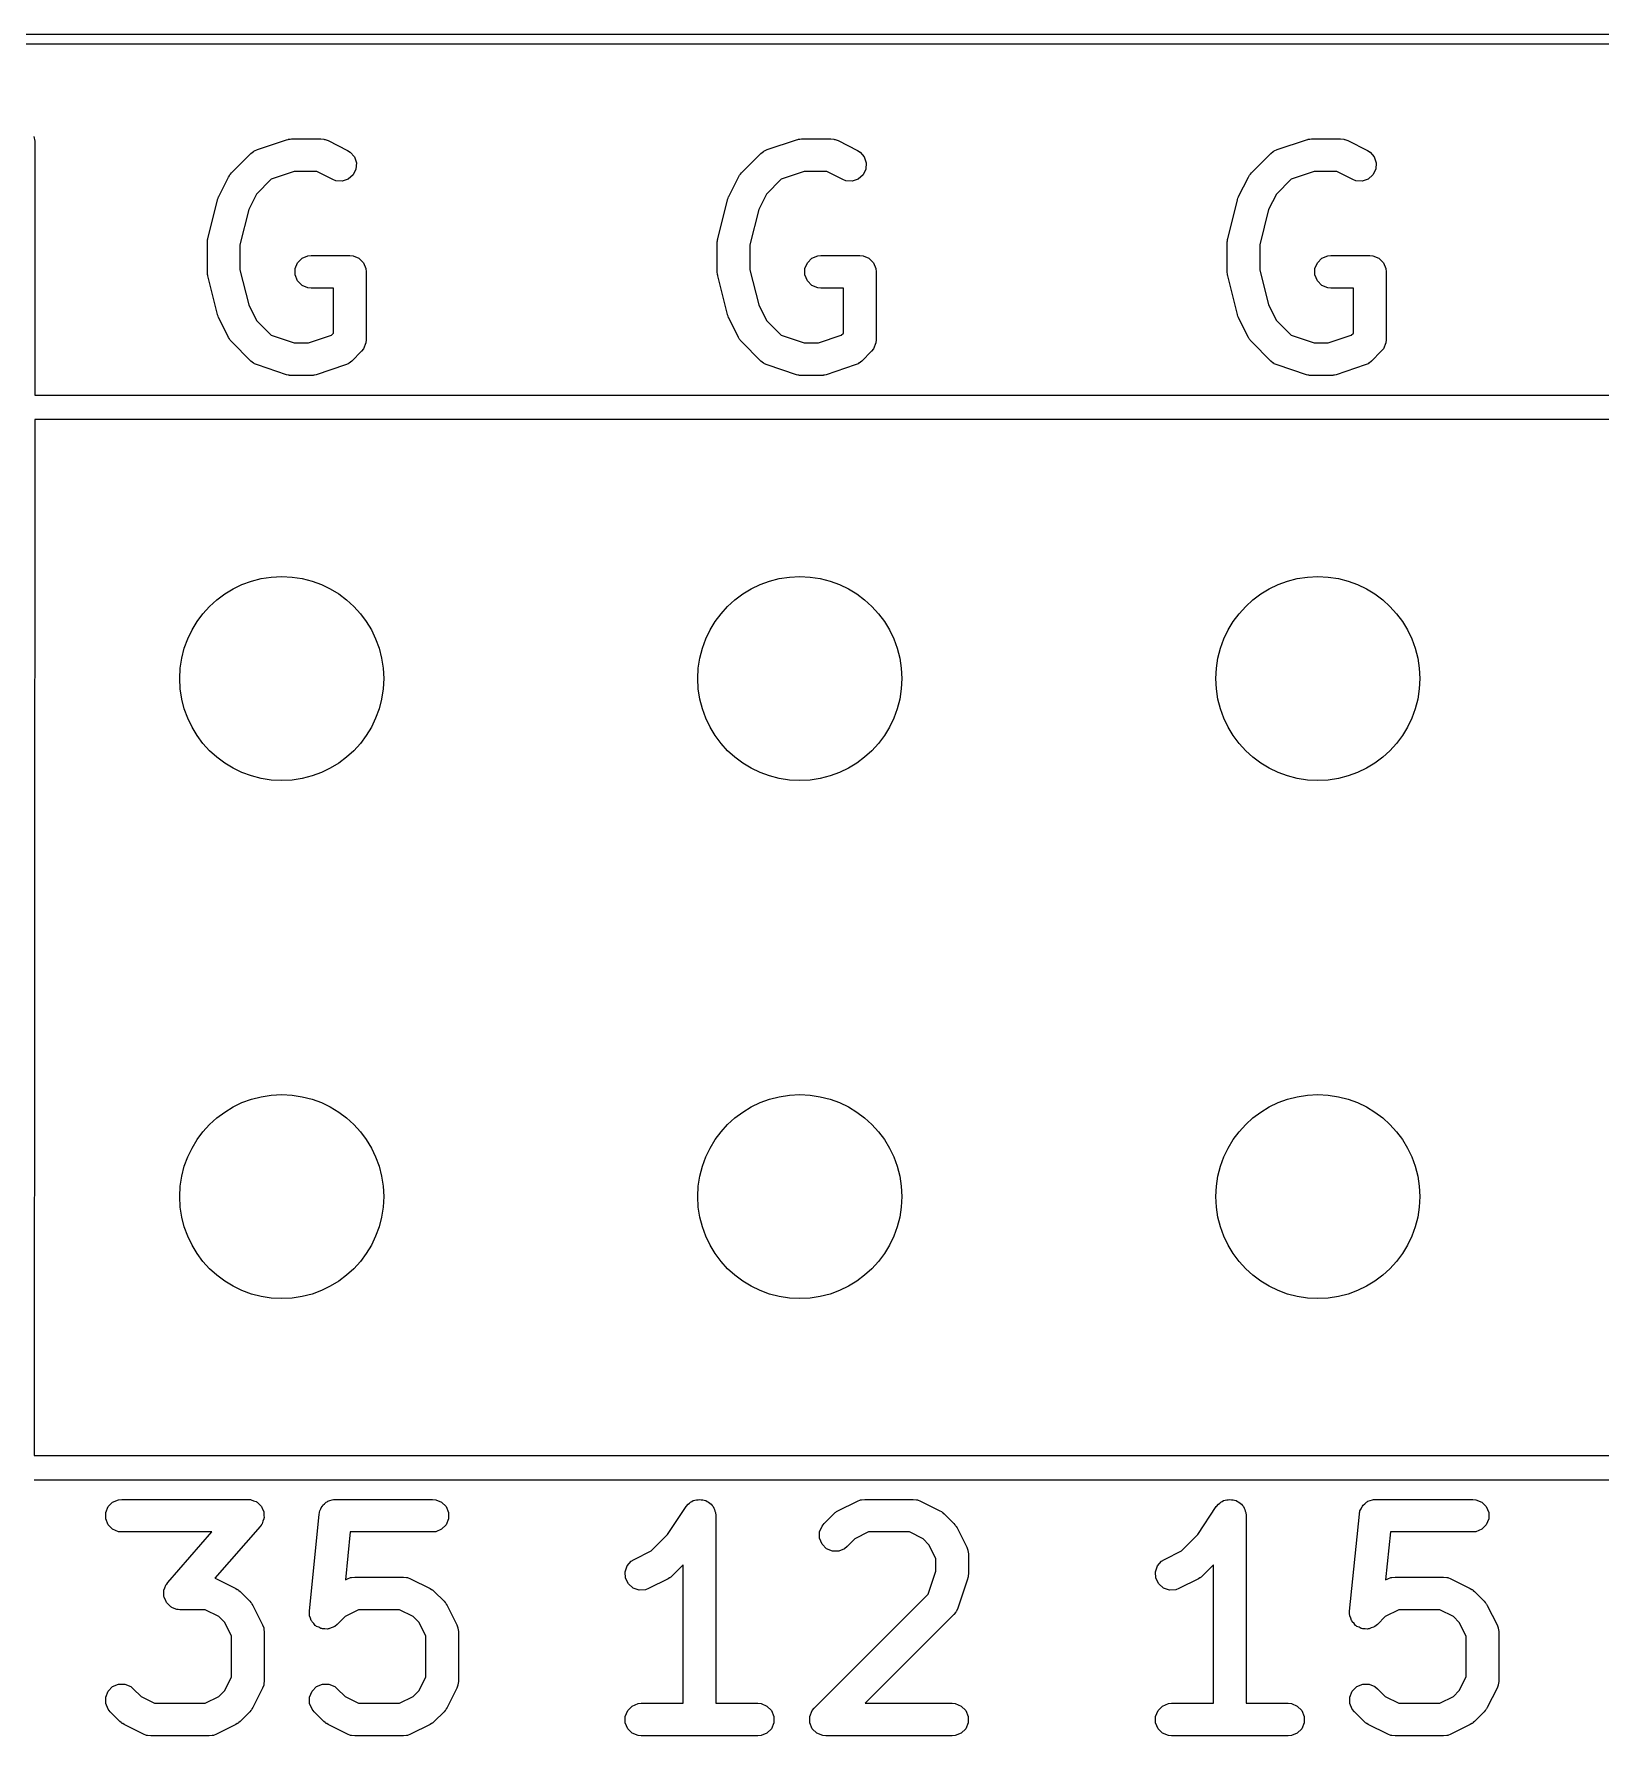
# Model space of a CAD drawing. Extents: x 89 to 178, y -115 to -57.
# Drawn here: x 156.66 to 164.34, y -65.32 to -56.97 of the extents above; entities that cross this region are included whole.
import ezdxf

# ---------------------------------------------------------------- set-up
doc = ezdxf.new("R2010")
doc.units = 0
doc.layers.add('BLACK', color=7, linetype='CONTINUOUS')

msp = doc.modelspace()

# ---------------------------------------------------------------- linework, layer by layer
at = {"layer": 'BLACK', "linetype": 'CONTINUOUS'}
for p, q in [((97.5, -56.975), (169.5, -56.975)), ((169.47582, -57.025), (97.524182, -57.025)), ((156.660448, -57.477074), (156.665, -57.500038)), ((157.89851, -57.493404), (157.906252, -57.491643)), ((157.906252, -57.491643), (157.908202, -57.490836)), ((157.908202, -57.490836), (157.911028, -57.490557)), ((157.911028, -57.490557), (157.913802, -57.489927)), ((157.913802, -57.489927), (157.91591, -57.490076)), ((157.91591, -57.490076), (157.923809, -57.489299)), ((157.923809, -57.489299), (158.066666, -57.489299)), ((158.066666, -57.489299), (158.082273, -57.490836)), ((158.082273, -57.490836), (158.084929, -57.491936)), ((158.084929, -57.491936), (158.087796, -57.49214)), ((158.087796, -57.49214), (158.102443, -57.497745)), ((160.39851, -57.493404), (160.406252, -57.491643)), ((160.406252, -57.491643), (160.408202, -57.490836)), ((160.408202, -57.490836), (160.411028, -57.490557)), ((160.411028, -57.490557), (160.413802, -57.489927)), ((160.413802, -57.489927), (160.41591, -57.490076)), ((160.41591, -57.490076), (160.423809, -57.489299)), ((160.423809, -57.489299), (160.566666, -57.489299)), ((160.566666, -57.489299), (160.582273, -57.490836)), ((160.582273, -57.490836), (160.584929, -57.491936)), ((160.584929, -57.491936), (160.587796, -57.49214)), ((160.587796, -57.49214), (160.602443, -57.497745)), ((162.89851, -57.493404), (162.906252, -57.491643)), ((162.906252, -57.491643), (162.908202, -57.490836)), ((162.908202, -57.490836), (162.911028, -57.490557)), ((162.911028, -57.490557), (162.913802, -57.489927)), ((162.913802, -57.489927), (162.91591, -57.490076)), ((162.91591, -57.490076), (162.923809, -57.489299)), ((162.923809, -57.489299), (163.066666, -57.489299)), ((163.066666, -57.489299), (163.082273, -57.490836)), ((163.082273, -57.490836), (163.084929, -57.491936)), ((163.084929, -57.491936), (163.087796, -57.49214)), ((163.087796, -57.49214), (163.102443, -57.497745)), ((156.665, -57.500038), (156.664202, -58.745)), ((157.629145, -57.655587), (157.724384, -57.560349)), ((157.724384, -57.560349), (157.736506, -57.5504)), ((157.736506, -57.5504), (157.739163, -57.549299)), ((157.739163, -57.549299), (157.741334, -57.547417)), ((157.741334, -57.547417), (157.755654, -57.541023)), ((157.755654, -57.541023), (157.89851, -57.493404)), ((158.102443, -57.497745), (158.197681, -57.545364)), ((158.197681, -57.545364), (158.210953, -57.553718)), ((158.210953, -57.553718), (158.231405, -57.577299)), ((160.129145, -57.655587), (160.224384, -57.560349)), ((160.224384, -57.560349), (160.236506, -57.5504)), ((160.236506, -57.5504), (160.239163, -57.549299)), ((160.239163, -57.549299), (160.241334, -57.547417)), ((160.241334, -57.547417), (160.255654, -57.541023)), ((160.255654, -57.541023), (160.39851, -57.493404)), ((160.602443, -57.497745), (160.697681, -57.545364)), ((160.697681, -57.545364), (160.710953, -57.553718)), ((160.710953, -57.553718), (160.731405, -57.577299)), ((162.629145, -57.655587), (162.724384, -57.560349)), ((162.724384, -57.560349), (162.736506, -57.5504)), ((162.736506, -57.5504), (162.739163, -57.549299)), ((162.739163, -57.549299), (162.741334, -57.547417)), ((162.741334, -57.547417), (162.755654, -57.541023)), ((162.755654, -57.541023), (162.89851, -57.493404)), ((163.102443, -57.497745), (163.197681, -57.545364)), ((163.197681, -57.545364), (163.210953, -57.553718)), ((163.210953, -57.553718), (163.231405, -57.577299)), ((157.624108, -57.661724), (157.629145, -57.655587)), ((157.936792, -57.649299), (157.824166, -57.68684)), ((158.047781, -57.649299), (157.936792, -57.649299)), ((158.126127, -57.688472), (158.047781, -57.649299)), ((158.239063, -57.638048), (158.225103, -57.665967)), ((158.231405, -57.577299), (158.241276, -57.606912)), ((158.241276, -57.606912), (158.239063, -57.638048)), ((160.124108, -57.661724), (160.129145, -57.655587)), ((160.436792, -57.649299), (160.324166, -57.68684)), ((160.547781, -57.649299), (160.436792, -57.649299)), ((160.626127, -57.688472), (160.547781, -57.649299)), ((160.739063, -57.638048), (160.725103, -57.665967)), ((160.731405, -57.577299), (160.741276, -57.606912)), ((160.741276, -57.606912), (160.739063, -57.638048)), ((162.624108, -57.661724), (162.629145, -57.655587)), ((162.936792, -57.649299), (162.824166, -57.68684)), ((163.047781, -57.649299), (162.936792, -57.649299)), ((163.126127, -57.688472), (163.047781, -57.649299)), ((163.239063, -57.638048), (163.225103, -57.665967)), ((163.231405, -57.577299), (163.241276, -57.606912)), ((163.241276, -57.606912), (163.239063, -57.638048)), ((157.566541, -57.771617), (157.61416, -57.676379)), ((157.61416, -57.676379), (157.618386, -57.669664)), ((157.618386, -57.669664), (157.619196, -57.66771)), ((157.619196, -57.66771), (157.621001, -57.66551)), ((157.621001, -57.66551), (157.622514, -57.663107)), ((157.622514, -57.663107), (157.624108, -57.661724)), ((157.824166, -57.68684), (157.751461, -57.759546)), ((158.140773, -57.694077), (158.126127, -57.688472)), ((158.17191, -57.69629), (158.140773, -57.694077)), ((158.201522, -57.686419), (158.17191, -57.69629)), ((158.225103, -57.665967), (158.201522, -57.686419)), ((160.066541, -57.771617), (160.11416, -57.676379)), ((160.11416, -57.676379), (160.118386, -57.669664)), ((160.118386, -57.669664), (160.119196, -57.66771)), ((160.119196, -57.66771), (160.121001, -57.66551)), ((160.121001, -57.66551), (160.122514, -57.663107)), ((160.122514, -57.663107), (160.124108, -57.661724)), ((160.324166, -57.68684), (160.251461, -57.759546)), ((160.640773, -57.694077), (160.626127, -57.688472)), ((160.67191, -57.69629), (160.640773, -57.694077)), ((160.701522, -57.686419), (160.67191, -57.69629)), ((160.725103, -57.665967), (160.701522, -57.686419)), ((162.566541, -57.771617), (162.61416, -57.676379)), ((162.61416, -57.676379), (162.618386, -57.669664)), ((162.618386, -57.669664), (162.619196, -57.66771)), ((162.619196, -57.66771), (162.621001, -57.66551)), ((162.621001, -57.66551), (162.622514, -57.663107)), ((162.622514, -57.663107), (162.624108, -57.661724)), ((162.824166, -57.68684), (162.751461, -57.759546)), ((163.140773, -57.694077), (163.126127, -57.688472)), ((163.17191, -57.69629), (163.140773, -57.694077)), ((163.201522, -57.686419), (163.17191, -57.69629)), ((163.225103, -57.665967), (163.201522, -57.686419)), ((157.512865, -57.978467), (157.560484, -57.787991)), ((157.560484, -57.787991), (157.560895, -57.78684)), ((157.560895, -57.78684), (157.560936, -57.786264)), ((157.560936, -57.786264), (157.56342, -57.779771)), ((157.56342, -57.779771), (157.56576, -57.773223)), ((157.56576, -57.773223), (157.566104, -57.772758)), ((157.566104, -57.772758), (157.566541, -57.771617)), ((157.751461, -57.759546), (157.713576, -57.835317)), ((160.012865, -57.978467), (160.060484, -57.787991)), ((160.060484, -57.787991), (160.060895, -57.78684)), ((160.060895, -57.78684), (160.060936, -57.786264)), ((160.060936, -57.786264), (160.06342, -57.779771)), ((160.06342, -57.779771), (160.06576, -57.773223)), ((160.06576, -57.773223), (160.066104, -57.772758)), ((160.066104, -57.772758), (160.066541, -57.771617)), ((160.251461, -57.759546), (160.213576, -57.835317)), ((162.512865, -57.978467), (162.560484, -57.787991)), ((162.560484, -57.787991), (162.560895, -57.78684)), ((162.560895, -57.78684), (162.560936, -57.786264)), ((162.560936, -57.786264), (162.56342, -57.779771)), ((162.56342, -57.779771), (162.56576, -57.773223)), ((162.56576, -57.773223), (162.566104, -57.772758)), ((162.566104, -57.772758), (162.566541, -57.771617)), ((162.751461, -57.759546), (162.713576, -57.835317)), ((157.713576, -57.835317), (157.670476, -58.007717)), ((160.213576, -57.835317), (160.170476, -58.007717)), ((162.713576, -57.835317), (162.670476, -58.007717)), ((157.51057, -57.993981), (157.511434, -57.988136)), ((157.511434, -57.988136), (157.512013, -57.982263)), ((157.512013, -57.982263), (157.512464, -57.981172)), ((157.512464, -57.981172), (157.512865, -57.978467)), ((160.01057, -57.993981), (160.011434, -57.988136)), ((160.011434, -57.988136), (160.012013, -57.982263)), ((160.012013, -57.982263), (160.012464, -57.981172)), ((160.012464, -57.981172), (160.012865, -57.978467)), ((162.51057, -57.993981), (162.511434, -57.988136)), ((162.511434, -57.988136), (162.512013, -57.982263)), ((162.512013, -57.982263), (162.512464, -57.981172)), ((162.512464, -57.981172), (162.512865, -57.978467)), ((157.510476, -57.99787), (157.510743, -57.995149)), ((157.510476, -58.140727), (157.510476, -57.99787)), ((157.510743, -57.995149), (157.51057, -57.993981)), ((157.670476, -58.007717), (157.670476, -58.13088)), ((157.952529, -58.096281), (157.974601, -58.074209)), ((157.974601, -58.074209), (158.00344, -58.062264)), ((158.00344, -58.062264), (158.019047, -58.060727)), ((158.019047, -58.060727), (158.209523, -58.060727)), ((158.209523, -58.060727), (158.22513, -58.062264)), ((158.22513, -58.062264), (158.253969, -58.074209)), ((158.253969, -58.074209), (158.276041, -58.096281)), ((160.010476, -57.99787), (160.010743, -57.995149)), ((160.010476, -58.140727), (160.010476, -57.99787)), ((160.010743, -57.995149), (160.01057, -57.993981)), ((160.170476, -58.007717), (160.170476, -58.13088)), ((160.452529, -58.096281), (160.474601, -58.074209)), ((160.474601, -58.074209), (160.50344, -58.062264)), ((160.50344, -58.062264), (160.519047, -58.060727)), ((160.519047, -58.060727), (160.709523, -58.060727)), ((160.709523, -58.060727), (160.72513, -58.062264)), ((160.72513, -58.062264), (160.753969, -58.074209)), ((160.753969, -58.074209), (160.776041, -58.096281)), ((162.510476, -57.99787), (162.510743, -57.995149)), ((162.510476, -58.140727), (162.510476, -57.99787)), ((162.510743, -57.995149), (162.51057, -57.993981)), ((162.670476, -58.007717), (162.670476, -58.13088)), ((162.952529, -58.096281), (162.974601, -58.074209)), ((162.974601, -58.074209), (163.00344, -58.062264)), ((163.00344, -58.062264), (163.019047, -58.060727)), ((163.019047, -58.060727), (163.209523, -58.060727)), ((163.209523, -58.060727), (163.22513, -58.062264)), ((163.22513, -58.062264), (163.253969, -58.074209)), ((163.253969, -58.074209), (163.276041, -58.096281)), ((157.510743, -58.143447), (157.510476, -58.140727)), ((157.51057, -58.144616), (157.510743, -58.143447)), ((157.511434, -58.15046), (157.51057, -58.144616)), ((157.512013, -58.156334), (157.511434, -58.15046)), ((157.512464, -58.157424), (157.512013, -58.156334)), ((157.512865, -58.16013), (157.512464, -58.157424)), ((157.670476, -58.13088), (157.713576, -58.30328)), ((157.940584, -58.12512), (157.952529, -58.096281)), ((157.940584, -58.156334), (157.940584, -58.12512)), ((157.952529, -58.185173), (157.940584, -58.156334)), ((158.276041, -58.096281), (158.287986, -58.12512)), ((158.287986, -58.12512), (158.289523, -58.140727)), ((158.289523, -58.140727), (158.289523, -58.47406)), ((160.010743, -58.143447), (160.010476, -58.140727)), ((160.01057, -58.144616), (160.010743, -58.143447)), ((160.011434, -58.15046), (160.01057, -58.144616)), ((160.012013, -58.156334), (160.011434, -58.15046)), ((160.012464, -58.157424), (160.012013, -58.156334)), ((160.012865, -58.16013), (160.012464, -58.157424)), ((160.170476, -58.13088), (160.213576, -58.30328)), ((160.440584, -58.12512), (160.452529, -58.096281)), ((160.440584, -58.156334), (160.440584, -58.12512)), ((160.452529, -58.185173), (160.440584, -58.156334)), ((160.776041, -58.096281), (160.787986, -58.12512)), ((160.787986, -58.12512), (160.789523, -58.140727)), ((160.789523, -58.140727), (160.789523, -58.47406)), ((162.510743, -58.143447), (162.510476, -58.140727)), ((162.51057, -58.144616), (162.510743, -58.143447)), ((162.511434, -58.15046), (162.51057, -58.144616)), ((162.512013, -58.156334), (162.511434, -58.15046)), ((162.512464, -58.157424), (162.512013, -58.156334)), ((162.512865, -58.16013), (162.512464, -58.157424)), ((162.670476, -58.13088), (162.713576, -58.30328)), ((162.940584, -58.12512), (162.952529, -58.096281)), ((162.940584, -58.156334), (162.940584, -58.12512)), ((162.952529, -58.185173), (162.940584, -58.156334)), ((163.276041, -58.096281), (163.287986, -58.12512)), ((163.287986, -58.12512), (163.289523, -58.140727)), ((163.289523, -58.140727), (163.289523, -58.47406)), ((157.560484, -58.350606), (157.512865, -58.16013)), ((157.974601, -58.207245), (157.952529, -58.185173)), ((158.00344, -58.21919), (157.974601, -58.207245)), ((158.019047, -58.220727), (158.00344, -58.21919)), ((158.129523, -58.220727), (158.019047, -58.220727)), ((158.129523, -58.440923), (158.129523, -58.220727)), ((160.060484, -58.350606), (160.012865, -58.16013)), ((160.474601, -58.207245), (160.452529, -58.185173)), ((160.50344, -58.21919), (160.474601, -58.207245)), ((160.519047, -58.220727), (160.50344, -58.21919)), ((160.629523, -58.220727), (160.519047, -58.220727)), ((160.629523, -58.440923), (160.629523, -58.220727)), ((162.560484, -58.350606), (162.512865, -58.16013)), ((162.974601, -58.207245), (162.952529, -58.185173)), ((163.00344, -58.21919), (162.974601, -58.207245)), ((163.019047, -58.220727), (163.00344, -58.21919)), ((163.129523, -58.220727), (163.019047, -58.220727)), ((163.129523, -58.440923), (163.129523, -58.220727)), ((157.713576, -58.30328), (157.751462, -58.379052)), ((160.213576, -58.30328), (160.251462, -58.379052)), ((162.713576, -58.30328), (162.751462, -58.379052)), ((157.560895, -58.351756), (157.560484, -58.350606)), ((157.560936, -58.352333), (157.560895, -58.351756)), ((157.56342, -58.358825), (157.560936, -58.352333)), ((157.56576, -58.365374), (157.56342, -58.358825)), ((157.566104, -58.365838), (157.56576, -58.365374)), ((157.566541, -58.36698), (157.566104, -58.365838)), ((157.61416, -58.462218), (157.566541, -58.36698)), ((157.751462, -58.379052), (157.824166, -58.451757)), ((160.060895, -58.351756), (160.060484, -58.350606)), ((160.060936, -58.352333), (160.060895, -58.351756)), ((160.06342, -58.358825), (160.060936, -58.352333)), ((160.06576, -58.365374), (160.06342, -58.358825)), ((160.066104, -58.365838), (160.06576, -58.365374)), ((160.066541, -58.36698), (160.066104, -58.365838)), ((160.11416, -58.462218), (160.066541, -58.36698)), ((160.251462, -58.379052), (160.324166, -58.451757)), ((162.560895, -58.351756), (162.560484, -58.350606)), ((162.560936, -58.352333), (162.560895, -58.351756)), ((162.56342, -58.358825), (162.560936, -58.352333)), ((162.56576, -58.365374), (162.56342, -58.358825)), ((162.566104, -58.365838), (162.56576, -58.365374)), ((162.566541, -58.36698), (162.566104, -58.365838)), ((162.61416, -58.462218), (162.566541, -58.36698)), ((162.751462, -58.379052), (162.824166, -58.451757)), ((157.618386, -58.468932), (157.61416, -58.462218)), ((157.619196, -58.470887), (157.618386, -58.468932)), ((157.621, -58.473086), (157.619196, -58.470887)), ((157.622514, -58.47549), (157.621, -58.473086)), ((157.624109, -58.476874), (157.622514, -58.47549)), ((157.629145, -58.483009), (157.624109, -58.476874)), ((157.724383, -58.578249), (157.629145, -58.483009)), ((157.824166, -58.451757), (157.936792, -58.489299)), ((157.936792, -58.489299), (158.006064, -58.489299)), ((158.006064, -58.489299), (158.11869, -58.451756)), ((158.11869, -58.451756), (158.129523, -58.440923)), ((158.287986, -58.489667), (158.276041, -58.518506)), ((158.289523, -58.47406), (158.287986, -58.489667)), ((160.118386, -58.468932), (160.11416, -58.462218)), ((160.119196, -58.470887), (160.118386, -58.468932)), ((160.121, -58.473086), (160.119196, -58.470887)), ((160.122514, -58.47549), (160.121, -58.473086)), ((160.124109, -58.476874), (160.122514, -58.47549)), ((160.129145, -58.483009), (160.124109, -58.476874)), ((160.224383, -58.578249), (160.129145, -58.483009)), ((160.324166, -58.451757), (160.436792, -58.489299)), ((160.436792, -58.489299), (160.506064, -58.489299)), ((160.506064, -58.489299), (160.61869, -58.451756)), ((160.61869, -58.451756), (160.629523, -58.440923)), ((160.787986, -58.489667), (160.776041, -58.518506)), ((160.789523, -58.47406), (160.787986, -58.489667)), ((162.618386, -58.468932), (162.61416, -58.462218)), ((162.619196, -58.470887), (162.618386, -58.468932)), ((162.621, -58.473086), (162.619196, -58.470887)), ((162.622514, -58.47549), (162.621, -58.473086)), ((162.624109, -58.476874), (162.622514, -58.47549)), ((162.629145, -58.483009), (162.624109, -58.476874)), ((162.724383, -58.578249), (162.629145, -58.483009)), ((162.824166, -58.451757), (162.936792, -58.489299)), ((162.936792, -58.489299), (163.006064, -58.489299)), ((163.006064, -58.489299), (163.11869, -58.451756)), ((163.11869, -58.451756), (163.129523, -58.440923)), ((163.287986, -58.489667), (163.276041, -58.518506)), ((163.289523, -58.47406), (163.287986, -58.489667)), ((158.266092, -58.530628), (158.218473, -58.578248)), ((158.276036, -58.51851), (158.266092, -58.530628)), ((158.276041, -58.518506), (158.276036, -58.51851)), ((160.766092, -58.530628), (160.718473, -58.578248)), ((160.776036, -58.51851), (160.766092, -58.530628)), ((160.776041, -58.518506), (160.776036, -58.51851)), ((163.266092, -58.530628), (163.218473, -58.578248)), ((163.276036, -58.51851), (163.266092, -58.530628)), ((163.276041, -58.518506), (163.276036, -58.51851)), ((157.736506, -58.588198), (157.724383, -58.578249)), ((157.739164, -58.589299), (157.736506, -58.588198)), ((157.741334, -58.591181), (157.739164, -58.589299)), ((157.755654, -58.597575), (157.741334, -58.591181)), ((157.89851, -58.645194), (157.755654, -58.597575)), ((157.906252, -58.646954), (157.89851, -58.645194)), ((157.908202, -58.647762), (157.906252, -58.646954)), ((157.911028, -58.64804), (157.908202, -58.647762)), ((157.913802, -58.648671), (157.911028, -58.64804)), ((157.91591, -58.648521), (157.913802, -58.648671)), ((157.923809, -58.649299), (157.91591, -58.648521)), ((158.019047, -58.649299), (157.923809, -58.649299)), ((158.026944, -58.648521), (158.019047, -58.649299)), ((158.029053, -58.648671), (158.026944, -58.648521)), ((158.031825, -58.64804), (158.029053, -58.648671)), ((158.034654, -58.647762), (158.031825, -58.64804)), ((158.036605, -58.646953), (158.034654, -58.647762)), ((158.044345, -58.645194), (158.036605, -58.646953)), ((158.187202, -58.597575), (158.044345, -58.645194)), ((158.201522, -58.591181), (158.187202, -58.597575)), ((158.203693, -58.589297), (158.201522, -58.591181)), ((158.206351, -58.588197), (158.203693, -58.589297)), ((158.218473, -58.578248), (158.206351, -58.588197)), ((160.236506, -58.588198), (160.224383, -58.578249)), ((160.239164, -58.589299), (160.236506, -58.588198)), ((160.241334, -58.591181), (160.239164, -58.589299)), ((160.255654, -58.597575), (160.241334, -58.591181)), ((160.39851, -58.645194), (160.255654, -58.597575)), ((160.406252, -58.646954), (160.39851, -58.645194)), ((160.408202, -58.647762), (160.406252, -58.646954)), ((160.411028, -58.64804), (160.408202, -58.647762)), ((160.413802, -58.648671), (160.411028, -58.64804)), ((160.41591, -58.648521), (160.413802, -58.648671)), ((160.423809, -58.649299), (160.41591, -58.648521)), ((160.519047, -58.649299), (160.423809, -58.649299)), ((160.526944, -58.648521), (160.519047, -58.649299)), ((160.529053, -58.648671), (160.526944, -58.648521)), ((160.531825, -58.64804), (160.529053, -58.648671)), ((160.534654, -58.647762), (160.531825, -58.64804)), ((160.536605, -58.646953), (160.534654, -58.647762)), ((160.544345, -58.645194), (160.536605, -58.646953)), ((160.687202, -58.597575), (160.544345, -58.645194)), ((160.701522, -58.591181), (160.687202, -58.597575)), ((160.703693, -58.589297), (160.701522, -58.591181)), ((160.706351, -58.588197), (160.703693, -58.589297)), ((160.718473, -58.578248), (160.706351, -58.588197)), ((162.736506, -58.588198), (162.724383, -58.578249)), ((162.739164, -58.589299), (162.736506, -58.588198)), ((162.741334, -58.591181), (162.739164, -58.589299)), ((162.755654, -58.597575), (162.741334, -58.591181)), ((162.89851, -58.645194), (162.755654, -58.597575)), ((162.906252, -58.646954), (162.89851, -58.645194)), ((162.908202, -58.647762), (162.906252, -58.646954)), ((162.911028, -58.64804), (162.908202, -58.647762)), ((162.913802, -58.648671), (162.911028, -58.64804)), ((162.91591, -58.648521), (162.913802, -58.648671)), ((162.923809, -58.649299), (162.91591, -58.648521)), ((163.019047, -58.649299), (162.923809, -58.649299)), ((163.026944, -58.648521), (163.019047, -58.649299)), ((163.029053, -58.648671), (163.026944, -58.648521)), ((163.031825, -58.64804), (163.029053, -58.648671)), ((163.034654, -58.647762), (163.031825, -58.64804)), ((163.036605, -58.646953), (163.034654, -58.647762)), ((163.044345, -58.645194), (163.036605, -58.646953)), ((163.187202, -58.597575), (163.044345, -58.645194)), ((163.201522, -58.591181), (163.187202, -58.597575)), ((163.203693, -58.589297), (163.201522, -58.591181)), ((163.206351, -58.588197), (163.203693, -58.589297)), ((163.218473, -58.578248), (163.206351, -58.588197)), ((156.664202, -58.745), (169.365, -58.745)), ((156.664125, -58.865), (156.660869, -63.945)), ((169.305, -58.865), (156.664125, -58.865)), ((156.660869, -63.945), (169.305, -63.945)), ((169.365, -64.065), (156.660792, -64.065)), ((157.04603, -64.172781), (157.074869, -64.160836)), ((157.074869, -64.160836), (157.090476, -64.159299)), ((157.090476, -64.159299), (157.709523, -64.159299)), ((157.709523, -64.159299), (157.717771, -64.160111)), ((157.717771, -64.160111), (157.719876, -64.159971)), ((157.719876, -64.159971), (157.721325, -64.160461)), ((157.721325, -64.160461), (157.72513, -64.160836)), ((157.72513, -64.160836), (157.737132, -64.165807)), ((157.737132, -64.165807), (157.749446, -64.169972)), ((158.100488, -64.168689), (158.111684, -64.16531)), ((158.111684, -64.16531), (158.122488, -64.160836)), ((158.122488, -64.160836), (158.128466, -64.160247)), ((158.128466, -64.160247), (158.130373, -64.159672)), ((158.130373, -64.159672), (158.132325, -64.159867)), ((158.132325, -64.159867), (158.138095, -64.159299)), ((158.138095, -64.159299), (158.614285, -64.159299)), ((158.614285, -64.159299), (158.629892, -64.160836)), ((158.629892, -64.160836), (158.658731, -64.172781)), ((159.886604, -64.169781), (159.893117, -64.16542)), ((159.893117, -64.16542), (159.900886, -64.163865)), ((159.900886, -64.163865), (159.908202, -64.160836)), ((159.908202, -64.160836), (159.916036, -64.160836)), ((159.916036, -64.160836), (159.923725, -64.159298)), ((159.923725, -64.159298), (159.931499, -64.160836)), ((159.931499, -64.160836), (159.939416, -64.160836)), ((159.939416, -64.160836), (159.946654, -64.163834)), ((159.946654, -64.163834), (159.954347, -64.165356)), ((159.954347, -64.165356), (159.960938, -64.16975)), ((160.697556, -64.167745), (160.712202, -64.16214)), ((160.712202, -64.16214), (160.715069, -64.161936)), ((160.715069, -64.161936), (160.717726, -64.160836)), ((160.717726, -64.160836), (160.733333, -64.159299)), ((160.733333, -64.159299), (160.971428, -64.159299)), ((160.971428, -64.159299), (160.987035, -64.160836)), ((160.987035, -64.160836), (160.989691, -64.161936)), ((160.989691, -64.161936), (160.992558, -64.16214)), ((160.992558, -64.16214), (161.007205, -64.167745)), ((162.486604, -64.169781), (162.493117, -64.16542)), ((162.493117, -64.16542), (162.500886, -64.163865)), ((162.500886, -64.163865), (162.508202, -64.160836)), ((162.508202, -64.160836), (162.516036, -64.160836)), ((162.516036, -64.160836), (162.523725, -64.159298)), ((162.523725, -64.159298), (162.531499, -64.160836)), ((162.531499, -64.160836), (162.539416, -64.160836)), ((162.539416, -64.160836), (162.546654, -64.163834)), ((162.546654, -64.163834), (162.554347, -64.165356)), ((162.554347, -64.165356), (162.560938, -64.16975)), ((163.200488, -64.168689), (163.211684, -64.16531)), ((163.211684, -64.16531), (163.222488, -64.160836)), ((163.222488, -64.160836), (163.228466, -64.160247)), ((163.228466, -64.160247), (163.230373, -64.159672)), ((163.230373, -64.159672), (163.232325, -64.159867)), ((163.232325, -64.159867), (163.238095, -64.159299)), ((163.238095, -64.159299), (163.714285, -64.159299)), ((163.714285, -64.159299), (163.729892, -64.160836)), ((163.729892, -64.160836), (163.758731, -64.172781)), ((157.012013, -64.223692), (157.023958, -64.194853)), ((157.012013, -64.254906), (157.012013, -64.223692)), ((157.023958, -64.194853), (157.04603, -64.172781)), ((157.749446, -64.169972), (157.751476, -64.171748)), ((157.751476, -64.171748), (157.753969, -64.172781)), ((157.753969, -64.172781), (157.763159, -64.181971)), ((157.763159, -64.181971), (157.772937, -64.190527)), ((157.772937, -64.190527), (157.774132, -64.192944)), ((157.774132, -64.192944), (157.776041, -64.194853)), ((157.776041, -64.194853), (157.781014, -64.20686)), ((157.781014, -64.20686), (157.786774, -64.218507)), ((157.786774, -64.218507), (157.786953, -64.221199)), ((157.786953, -64.221199), (157.787986, -64.223692)), ((157.787986, -64.223692), (157.787986, -64.236681)), ((157.787986, -64.236681), (157.788851, -64.249652)), ((157.788851, -64.249652), (157.787986, -64.252209)), ((158.010873, -64.707529), (158.058492, -64.231339)), ((158.058492, -64.231339), (158.059632, -64.225651)), ((158.059632, -64.223692), (158.060392, -64.221855)), ((158.059632, -64.225651), (158.059632, -64.223692)), ((158.060392, -64.221855), (158.061574, -64.215962)), ((158.061574, -64.215962), (158.067101, -64.205657)), ((158.067101, -64.205657), (158.071577, -64.194853)), ((158.071577, -64.194853), (158.074426, -64.192003)), ((158.074426, -64.192003), (158.07633, -64.188455)), ((158.07633, -64.188455), (158.085378, -64.181051)), ((158.085378, -64.181051), (158.093649, -64.172781)), ((158.093649, -64.172781), (158.09737, -64.171239)), ((158.09737, -64.171239), (158.100488, -64.168689)), ((158.658731, -64.172781), (158.680803, -64.194853)), ((158.680803, -64.194853), (158.692748, -64.223692)), ((158.692748, -64.223692), (158.692748, -64.254906)), ((159.766401, -64.331188), (159.857245, -64.194923)), ((159.857245, -64.194923), (159.857279, -64.19488)), ((159.857279, -64.19488), (159.857291, -64.194853)), ((159.857291, -64.194853), (159.857353, -64.19479)), ((159.857353, -64.19479), (159.867181, -64.18279)), ((159.867181, -64.18279), (159.87376, -64.178383)), ((159.87376, -64.178383), (159.879363, -64.172781)), ((159.879363, -64.172781), (159.886604, -64.169781)), ((159.960938, -64.16975), (159.968255, -64.172781)), ((159.968255, -64.172781), (159.973798, -64.178324)), ((159.973798, -64.178324), (159.980318, -64.182671)), ((159.980318, -64.182671), (159.984724, -64.18925)), ((159.984724, -64.18925), (159.990327, -64.194853)), ((159.990327, -64.194853), (159.993326, -64.202094)), ((159.993326, -64.202094), (159.997688, -64.208607)), ((159.997688, -64.208607), (159.999242, -64.216376)), ((159.999242, -64.216376), (160.002272, -64.223692)), ((160.002272, -64.223692), (160.003791, -64.239123)), ((160.003791, -64.239123), (160.00381, -64.239215)), ((160.00381, -64.239215), (160.003803, -64.239246)), ((160.003803, -64.239246), (160.003809, -64.239299)), ((160.003809, -64.239299), (160.003809, -65.159299)), ((160.533907, -64.277968), (160.581526, -64.23035)), ((160.581526, -64.23035), (160.58766, -64.225315)), ((160.58766, -64.225315), (160.589046, -64.223718)), ((160.589046, -64.223718), (160.591454, -64.222202)), ((160.591454, -64.222202), (160.593649, -64.220401)), ((160.593649, -64.220401), (160.595599, -64.219593)), ((160.595599, -64.219593), (160.602318, -64.215364)), ((160.602318, -64.215364), (160.697556, -64.167745)), ((161.007205, -64.167745), (161.102443, -64.215364)), ((161.102443, -64.215364), (161.109157, -64.21959)), ((161.109157, -64.21959), (161.111112, -64.2204)), ((161.111112, -64.2204), (161.113311, -64.222205)), ((161.113311, -64.222205), (161.115715, -64.223718)), ((161.115715, -64.223718), (161.117097, -64.225312)), ((161.117097, -64.225312), (161.123235, -64.230349)), ((161.123235, -64.230349), (161.170853, -64.277968)), ((162.366401, -64.331188), (162.457245, -64.194923)), ((162.457245, -64.194923), (162.457279, -64.19488)), ((162.457279, -64.19488), (162.457291, -64.194853)), ((162.457291, -64.194853), (162.457353, -64.19479)), ((162.457353, -64.19479), (162.467181, -64.18279)), ((162.467181, -64.18279), (162.47376, -64.178383)), ((162.47376, -64.178383), (162.479363, -64.172781)), ((162.479363, -64.172781), (162.486604, -64.169781)), ((162.560938, -64.16975), (162.568255, -64.172781)), ((162.568255, -64.172781), (162.573798, -64.178324)), ((162.573798, -64.178324), (162.580318, -64.182671)), ((162.580318, -64.182671), (162.584724, -64.18925)), ((162.584724, -64.18925), (162.590327, -64.194853)), ((162.590327, -64.194853), (162.593326, -64.202094)), ((162.593326, -64.202094), (162.597688, -64.208607)), ((162.597688, -64.208607), (162.599242, -64.216376)), ((162.599242, -64.216376), (162.602272, -64.223692)), ((162.602272, -64.223692), (162.603791, -64.239123)), ((162.603791, -64.239123), (162.60381, -64.239215)), ((162.60381, -64.239215), (162.603803, -64.239246)), ((162.603803, -64.239246), (162.603809, -64.239299)), ((162.603809, -64.239299), (162.603809, -65.159299)), ((163.110873, -64.707529), (163.158492, -64.231339)), ((163.158492, -64.231339), (163.159632, -64.225651)), ((163.159632, -64.223692), (163.160392, -64.221855)), ((163.159632, -64.225651), (163.159632, -64.223692)), ((163.160392, -64.221855), (163.161574, -64.215962)), ((163.161574, -64.215962), (163.167101, -64.205657)), ((163.167101, -64.205657), (163.171577, -64.194853)), ((163.171577, -64.194853), (163.174426, -64.192003)), ((163.174426, -64.192003), (163.17633, -64.188455)), ((163.17633, -64.188455), (163.185378, -64.181051)), ((163.185378, -64.181051), (163.193649, -64.172781)), ((163.193649, -64.172781), (163.19737, -64.171239)), ((163.19737, -64.171239), (163.200488, -64.168689)), ((163.758731, -64.172781), (163.780803, -64.194853)), ((163.780803, -64.194853), (163.792748, -64.223692)), ((163.792748, -64.223692), (163.792748, -64.254906)), ((157.023958, -64.283745), (157.012013, -64.254906)), ((157.04603, -64.305817), (157.023958, -64.283745)), ((157.074869, -64.317762), (157.04603, -64.305817)), ((157.090476, -64.319299), (157.074869, -64.317762)), ((157.533222, -64.319299), (157.090476, -64.319299)), ((157.315984, -64.567571), (157.533222, -64.319299)), ((157.769729, -64.291979), (157.547539, -64.545909)), ((157.77455, -64.285235), (157.769729, -64.291979)), ((157.776041, -64.283745), (157.77455, -64.285235)), ((157.776626, -64.282332), (157.776041, -64.283745)), ((157.77885, -64.279222), (157.776626, -64.282332)), ((157.783014, -64.266908), (157.77885, -64.279222)), ((157.787986, -64.254906), (157.783014, -64.266908)), ((157.787986, -64.252209), (157.787986, -64.254906)), ((158.210494, -64.319299), (158.187027, -64.553961)), ((158.614285, -64.319299), (158.210494, -64.319299)), ((158.629892, -64.317762), (158.614285, -64.319299)), ((158.658731, -64.305817), (158.629892, -64.317762)), ((158.680803, -64.283745), (158.658731, -64.305817)), ((158.692748, -64.254906), (158.680803, -64.283745)), ((159.685942, -64.411646), (159.766401, -64.331188)), ((160.512013, -64.31893), (160.523958, -64.290091)), ((160.512013, -64.350144), (160.512013, -64.31893)), ((160.523958, -64.290091), (160.533907, -64.277968)), ((160.752218, -64.319299), (160.685484, -64.352665)), ((160.952543, -64.319299), (160.752218, -64.319299)), ((161.019275, -64.352665), (160.952543, -64.319299)), ((161.170853, -64.277968), (161.175887, -64.284102)), ((161.175887, -64.284102), (161.177485, -64.285488)), ((161.177485, -64.285488), (161.179, -64.287896)), ((161.179, -64.287896), (161.180802, -64.290091)), ((161.180802, -64.290091), (161.181609, -64.292041)), ((161.181609, -64.292041), (161.185839, -64.29876)), ((161.185839, -64.29876), (161.233458, -64.393998)), ((162.285942, -64.411646), (162.366401, -64.331188)), ((163.310494, -64.319299), (163.287027, -64.553961)), ((163.714285, -64.319299), (163.310494, -64.319299)), ((163.729892, -64.317762), (163.714285, -64.319299)), ((163.758731, -64.305817), (163.729892, -64.317762)), ((163.780803, -64.283745), (163.758731, -64.305817)), ((163.792748, -64.254906), (163.780803, -64.283745)), ((159.602318, -64.453459), (159.685942, -64.411646)), ((160.523958, -64.378983), (160.512013, -64.350144)), ((160.54603, -64.401055), (160.523958, -64.378983)), ((160.574869, -64.413), (160.54603, -64.401055)), ((160.606083, -64.413), (160.574869, -64.413)), ((160.634922, -64.401055), (160.606083, -64.413)), ((160.647045, -64.391106), (160.634922, -64.401055)), ((160.685484, -64.352665), (160.647045, -64.391106)), ((161.048537, -64.381926), (161.019275, -64.352665)), ((161.081904, -64.44866), (161.048537, -64.381926)), ((161.233458, -64.393998), (161.239063, -64.408644)), ((161.239063, -64.408644), (161.239266, -64.411511)), ((161.239266, -64.411511), (161.240367, -64.414168)), ((161.240367, -64.414168), (161.241904, -64.429775)), ((162.202318, -64.453459), (162.285942, -64.411646)), ((159.558723, -64.515007), (159.568594, -64.485394)), ((159.568594, -64.485394), (159.589046, -64.461813)), ((159.589046, -64.461813), (159.602318, -64.453459)), ((159.843809, -64.480055), (159.789902, -64.533963)), ((159.843809, -65.159299), (159.843809, -64.480055)), ((161.081904, -64.51203), (161.081904, -64.44866)), ((161.241904, -64.429775), (161.241904, -64.525013)), ((162.158723, -64.515007), (162.168594, -64.485394)), ((162.168594, -64.485394), (162.189046, -64.461813)), ((162.189046, -64.461813), (162.202318, -64.453459)), ((162.443809, -64.480055), (162.389902, -64.533963)), ((162.443809, -65.159299), (162.443809, -64.480055)), ((157.302698, -64.592641), (157.306863, -64.580328)), ((157.306863, -64.580328), (157.309086, -64.577217)), ((157.309086, -64.577217), (157.309672, -64.575805)), ((157.309672, -64.575805), (157.311162, -64.574314)), ((157.311162, -64.574314), (157.315984, -64.567571)), ((157.547539, -64.545909), (157.554824, -64.548697)), ((157.554824, -64.548697), (157.650062, -64.596316)), ((158.187027, -64.553961), (158.197556, -64.548697)), ((158.197556, -64.548697), (158.212202, -64.543092)), ((158.212202, -64.543092), (158.215069, -64.542888)), ((158.215069, -64.542888), (158.217726, -64.541788)), ((158.217726, -64.541788), (158.233333, -64.540251)), ((158.233333, -64.540251), (158.471428, -64.540251)), ((158.471428, -64.540251), (158.487035, -64.541788)), ((158.487035, -64.541788), (158.489691, -64.542888)), ((158.489691, -64.542888), (158.492558, -64.543092)), ((158.492558, -64.543092), (158.507205, -64.548697)), ((158.507205, -64.548697), (158.602443, -64.596316)), ((159.560936, -64.546143), (159.558723, -64.515007)), ((159.574895, -64.574062), (159.560936, -64.546143)), ((159.598476, -64.594514), (159.574895, -64.574062)), ((159.76911, -64.548948), (159.673872, -64.596567)), ((159.775824, -64.544721), (159.76911, -64.548948)), ((159.777779, -64.543912), (159.775824, -64.544721)), ((159.779978, -64.542106), (159.777779, -64.543912)), ((159.782382, -64.540594), (159.779978, -64.542106)), ((159.783764, -64.538999), (159.782382, -64.540594)), ((159.789902, -64.533963), (159.783764, -64.538999)), ((161.044362, -64.624654), (161.081904, -64.51203)), ((161.237799, -64.550312), (161.19018, -64.693168)), ((161.239559, -64.542569), (161.237799, -64.550312)), ((161.240367, -64.54062), (161.239559, -64.542569)), ((161.240645, -64.537793), (161.240367, -64.54062)), ((161.241276, -64.53502), (161.240645, -64.537793)), ((161.241904, -64.525013), (161.241126, -64.532911)), ((161.241126, -64.532911), (161.241276, -64.53502)), ((162.160936, -64.546143), (162.158723, -64.515007)), ((162.174895, -64.574062), (162.160936, -64.546143)), ((162.198476, -64.594514), (162.174895, -64.574062)), ((162.36911, -64.548948), (162.273872, -64.596567)), ((162.375824, -64.544721), (162.36911, -64.548948)), ((162.377779, -64.543912), (162.375824, -64.544721)), ((162.379978, -64.542106), (162.377779, -64.543912)), ((162.382382, -64.540594), (162.379978, -64.542106)), ((162.383764, -64.538999), (162.382382, -64.540594)), ((162.389902, -64.533963), (162.383764, -64.538999)), ((163.287027, -64.553961), (163.297556, -64.548697)), ((163.297556, -64.548697), (163.312202, -64.543092)), ((163.312202, -64.543092), (163.315069, -64.542888)), ((163.315069, -64.542888), (163.317726, -64.541788)), ((163.317726, -64.541788), (163.333333, -64.540251)), ((163.333333, -64.540251), (163.571428, -64.540251)), ((163.571428, -64.540251), (163.587035, -64.541788)), ((163.587035, -64.541788), (163.589691, -64.542888)), ((163.589691, -64.542888), (163.592558, -64.543092)), ((163.592558, -64.543092), (163.607205, -64.548697)), ((163.607205, -64.548697), (163.702443, -64.596316)), ((157.296862, -64.609898), (157.297727, -64.60734)), ((157.297727, -64.622868), (157.296862, -64.609898)), ((157.297727, -64.604644), (157.302698, -64.592641)), ((157.297727, -64.60734), (157.297727, -64.604644)), ((157.297727, -64.635858), (157.297727, -64.622868)), ((157.298759, -64.63835), (157.297727, -64.635858)), ((157.298939, -64.641043), (157.298759, -64.63835)), ((157.304698, -64.652689), (157.298939, -64.641043)), ((157.309672, -64.664697), (157.304698, -64.652689)), ((157.31158, -64.666605), (157.309672, -64.664697)), ((157.312776, -64.669023), (157.31158, -64.666605)), ((157.650062, -64.596316), (157.656776, -64.600542)), ((157.656776, -64.600542), (157.658731, -64.601352)), ((157.658731, -64.601352), (157.66093, -64.603157)), ((157.66093, -64.603157), (157.663334, -64.60467)), ((157.663334, -64.60467), (157.664716, -64.606264)), ((157.664716, -64.606264), (157.670854, -64.611301)), ((157.670854, -64.611301), (157.718472, -64.65892)), ((157.718472, -64.65892), (157.723506, -64.665054)), ((157.723506, -64.665054), (157.725104, -64.66644)), ((157.725104, -64.66644), (157.726619, -64.668848)), ((158.602443, -64.596316), (158.609157, -64.600542)), ((158.609157, -64.600542), (158.611112, -64.601352)), ((158.611112, -64.601352), (158.613311, -64.603157)), ((158.613311, -64.603157), (158.615715, -64.60467)), ((158.615715, -64.60467), (158.617097, -64.606264)), ((158.617097, -64.606264), (158.623235, -64.611301)), ((158.623235, -64.611301), (158.670853, -64.65892)), ((158.670853, -64.65892), (158.675887, -64.665054)), ((158.675887, -64.665054), (158.677485, -64.66644)), ((158.677485, -64.66644), (158.679, -64.668848)), ((159.628089, -64.604385), (159.598476, -64.594514)), ((159.659225, -64.602172), (159.628089, -64.604385)), ((159.673872, -64.596567), (159.659225, -64.602172)), ((160.486288, -65.182731), (161.044362, -64.624654)), ((162.228089, -64.604385), (162.198476, -64.594514)), ((162.259225, -64.602172), (162.228089, -64.604385)), ((162.273872, -64.596567), (162.259225, -64.602172)), ((163.702443, -64.596316), (163.709157, -64.600542)), ((163.709157, -64.600542), (163.711112, -64.601352)), ((163.711112, -64.601352), (163.713311, -64.603157)), ((163.713311, -64.603157), (163.715715, -64.60467)), ((163.715715, -64.60467), (163.717097, -64.606264)), ((163.717097, -64.606264), (163.723235, -64.611301)), ((163.723235, -64.611301), (163.770853, -64.65892)), ((163.770853, -64.65892), (163.775887, -64.665054)), ((163.775887, -64.665054), (163.777485, -64.66644)), ((163.777485, -64.66644), (163.779, -64.668848)), ((157.322553, -64.677578), (157.312776, -64.669023)), ((157.331744, -64.686769), (157.322553, -64.677578)), ((157.334236, -64.687801), (157.331744, -64.686769)), ((157.336267, -64.689578), (157.334236, -64.687801)), ((157.34858, -64.693742), (157.336267, -64.689578)), ((157.360583, -64.698714), (157.34858, -64.693742)), ((157.364387, -64.699088), (157.360583, -64.698714)), ((157.365837, -64.699579), (157.364387, -64.699088)), ((157.367941, -64.699438), (157.365837, -64.699579)), ((157.37619, -64.700251), (157.367941, -64.699438)), ((157.500162, -64.700251), (157.37619, -64.700251)), ((157.566894, -64.733617), (157.500162, -64.700251)), ((157.596156, -64.762878), (157.566894, -64.733617)), ((157.726619, -64.668848), (157.728421, -64.671043)), ((157.728421, -64.671043), (157.729228, -64.672993)), ((157.729228, -64.672993), (157.733458, -64.679712)), ((157.733458, -64.679712), (157.781077, -64.77495)), ((158.010849, -64.723211), (158.010873, -64.707529)), ((158.012013, -64.727068), (158.010849, -64.723211)), ((158.012013, -64.731096), (158.012013, -64.727068)), ((158.016487, -64.741899), (158.012013, -64.731096)), ((158.019866, -64.753096), (158.016487, -64.741899)), ((158.185484, -64.733617), (158.147045, -64.772058)), ((158.252218, -64.700251), (158.185484, -64.733617)), ((158.452543, -64.700251), (158.252218, -64.700251)), ((158.519275, -64.733617), (158.452543, -64.700251)), ((158.548537, -64.762878), (158.519275, -64.733617)), ((158.679, -64.668848), (158.680802, -64.671043)), ((158.680802, -64.671043), (158.681609, -64.672993)), ((158.681609, -64.672993), (158.685839, -64.679712)), ((158.685839, -64.679712), (158.733458, -64.77495)), ((161.170854, -64.724438), (160.735994, -65.159299)), ((161.180803, -64.712316), (161.170854, -64.724438)), ((161.181903, -64.709658), (161.180803, -64.712316)), ((161.183786, -64.707488), (161.181903, -64.709658)), ((161.19018, -64.693168), (161.183786, -64.707488)), ((163.110849, -64.723211), (163.110873, -64.707529)), ((163.112013, -64.727068), (163.110849, -64.723211)), ((163.112013, -64.731096), (163.112013, -64.727068)), ((163.116487, -64.741899), (163.112013, -64.731096)), ((163.119866, -64.753096), (163.116487, -64.741899)), ((163.285484, -64.733617), (163.247045, -64.772058)), ((163.352218, -64.700251), (163.285484, -64.733617)), ((163.552543, -64.700251), (163.352218, -64.700251)), ((163.619275, -64.733617), (163.552543, -64.700251)), ((163.648537, -64.762878), (163.619275, -64.733617)), ((163.779, -64.668848), (163.780802, -64.671043)), ((163.780802, -64.671043), (163.781609, -64.672993)), ((163.781609, -64.672993), (163.785839, -64.679712)), ((163.785839, -64.679712), (163.833458, -64.77495)), ((157.629523, -64.829612), (157.596156, -64.762878)), ((157.629523, -65.029937), (157.629523, -64.829612)), ((157.781077, -64.77495), (157.786682, -64.789596)), ((157.786682, -64.789596), (157.786885, -64.792463)), ((157.786885, -64.792463), (157.787986, -64.79512)), ((157.787986, -64.79512), (157.789523, -64.810727)), ((157.789523, -64.810727), (157.789523, -65.048822)), ((158.022416, -64.756213), (158.019866, -64.753096)), ((158.023958, -64.759935), (158.022416, -64.756213)), ((158.032228, -64.768205), (158.023958, -64.759935)), ((158.039632, -64.777254), (158.032228, -64.768205)), ((158.04318, -64.779157), (158.039632, -64.777254)), ((158.04603, -64.782007), (158.04318, -64.779157)), ((158.056834, -64.786482), (158.04603, -64.782007)), ((158.067139, -64.79201), (158.056834, -64.786482)), ((158.071148, -64.79241), (158.067139, -64.79201)), ((158.074869, -64.793952), (158.071148, -64.79241)), ((158.086558, -64.793952), (158.074869, -64.793952)), ((158.098198, -64.795116), (158.086558, -64.793952)), ((158.102056, -64.793952), (158.098198, -64.795116)), ((158.106083, -64.793952), (158.102056, -64.793952)), ((158.116886, -64.789477), (158.106083, -64.793952)), ((158.128083, -64.786099), (158.116886, -64.789477)), ((158.1312, -64.783548), (158.128083, -64.786099)), ((158.134922, -64.782007), (158.1312, -64.783548)), ((158.147045, -64.772058), (158.134922, -64.782007)), ((158.581904, -64.829612), (158.548537, -64.762878)), ((158.581904, -65.029937), (158.581904, -64.829612)), ((158.733458, -64.77495), (158.739063, -64.789596)), ((158.739063, -64.789596), (158.739266, -64.792463)), ((158.739266, -64.792463), (158.740367, -64.79512)), ((158.740367, -64.79512), (158.741904, -64.810727)), ((158.741904, -64.810727), (158.741904, -65.048822)), ((163.122416, -64.756213), (163.119866, -64.753096)), ((163.123958, -64.759935), (163.122416, -64.756213)), ((163.132228, -64.768205), (163.123958, -64.759935)), ((163.139632, -64.777254), (163.132228, -64.768205)), ((163.14318, -64.779157), (163.139632, -64.777254)), ((163.14603, -64.782007), (163.14318, -64.779157)), ((163.156834, -64.786482), (163.14603, -64.782007)), ((163.167139, -64.79201), (163.156834, -64.786482)), ((163.171148, -64.79241), (163.167139, -64.79201)), ((163.174869, -64.793952), (163.171148, -64.79241)), ((163.186558, -64.793952), (163.174869, -64.793952)), ((163.198198, -64.795116), (163.186558, -64.793952)), ((163.202056, -64.793952), (163.198198, -64.795116)), ((163.206083, -64.793952), (163.202056, -64.793952)), ((163.216886, -64.789477), (163.206083, -64.793952)), ((163.228083, -64.786099), (163.216886, -64.789477)), ((163.2312, -64.783548), (163.228083, -64.786099)), ((163.234922, -64.782007), (163.2312, -64.783548)), ((163.247045, -64.772058), (163.234922, -64.782007)), ((163.681904, -64.829612), (163.648537, -64.762878)), ((163.681904, -65.029937), (163.681904, -64.829612)), ((163.833458, -64.77495), (163.839063, -64.789596)), ((163.839063, -64.789596), (163.839266, -64.792463)), ((163.839266, -64.792463), (163.840367, -64.79512)), ((163.840367, -64.79512), (163.841904, -64.810727)), ((163.841904, -64.810727), (163.841904, -65.048822)), ((157.023959, -65.099613), (157.046031, -65.077542)), ((157.046031, -65.077542), (157.07487, -65.065596)), ((157.07487, -65.065596), (157.106084, -65.065597)), ((157.106084, -65.065597), (157.134923, -65.077543)), ((157.134923, -65.077543), (157.147045, -65.087492)), ((157.596155, -65.096671), (157.629523, -65.029937)), ((157.781077, -65.084599), (157.733458, -65.179837)), ((157.786682, -65.069953), (157.781077, -65.084599)), ((157.786885, -65.067085), (157.786682, -65.069953)), ((157.787986, -65.064429), (157.786885, -65.067085)), ((157.789523, -65.048822), (157.787986, -65.064429)), ((158.023959, -65.099613), (158.046031, -65.077542)), ((158.046031, -65.077542), (158.07487, -65.065596)), ((158.07487, -65.065596), (158.106084, -65.065597)), ((158.106084, -65.065597), (158.134923, -65.077543)), ((158.134923, -65.077543), (158.147045, -65.087492)), ((158.548536, -65.096671), (158.581904, -65.029937)), ((158.733458, -65.084599), (158.685839, -65.179837)), ((158.739063, -65.069953), (158.733458, -65.084599)), ((158.739266, -65.067085), (158.739063, -65.069953)), ((158.740367, -65.064429), (158.739266, -65.067085)), ((158.741904, -65.048822), (158.740367, -65.064429)), ((163.123959, -65.099613), (163.146031, -65.077542)), ((163.146031, -65.077542), (163.17487, -65.065596)), ((163.17487, -65.065596), (163.206084, -65.065597)), ((163.206084, -65.065597), (163.234923, -65.077543)), ((163.234923, -65.077543), (163.247045, -65.087492)), ((163.648536, -65.096671), (163.681904, -65.029937)), ((163.833458, -65.084599), (163.785839, -65.179837)), ((163.839063, -65.069953), (163.833458, -65.084599)), ((163.839266, -65.067085), (163.839063, -65.069953)), ((163.840367, -65.064429), (163.839266, -65.067085)), ((163.841904, -65.048822), (163.840367, -65.064429)), ((157.012012, -65.159666), (157.012013, -65.128452)), ((157.023958, -65.188505), (157.012012, -65.159666)), ((157.012013, -65.128452), (157.023959, -65.099613)), ((157.147045, -65.087492), (157.185484, -65.125932)), ((157.185484, -65.125932), (157.252218, -65.159299)), ((157.252218, -65.159299), (157.500162, -65.159299)), ((157.500162, -65.159299), (157.566895, -65.125932)), ((157.566895, -65.125932), (157.596155, -65.096671)), ((158.012012, -65.159666), (158.012013, -65.128452)), ((158.023958, -65.188505), (158.012012, -65.159666)), ((158.012013, -65.128452), (158.023959, -65.099613)), ((158.147045, -65.087492), (158.185484, -65.125932)), ((158.185484, -65.125932), (158.252218, -65.159299)), ((158.252218, -65.159299), (158.452543, -65.159299)), ((158.452543, -65.159299), (158.519276, -65.125932)), ((158.519276, -65.125932), (158.548536, -65.096671)), ((159.593649, -65.172781), (159.622488, -65.160836)), ((159.622488, -65.160836), (159.638095, -65.159299)), ((159.638095, -65.159299), (159.843809, -65.159299)), ((160.003809, -65.159299), (160.209523, -65.159299)), ((160.209523, -65.159299), (160.22513, -65.160836)), ((160.22513, -65.160836), (160.253969, -65.172781)), ((160.735994, -65.159299), (161.161904, -65.159299)), ((161.161904, -65.159299), (161.177511, -65.160836)), ((161.177511, -65.160836), (161.20635, -65.172781)), ((162.193649, -65.172781), (162.222488, -65.160836)), ((162.222488, -65.160836), (162.238095, -65.159299)), ((162.238095, -65.159299), (162.443809, -65.159299)), ((162.603809, -65.159299), (162.809523, -65.159299)), ((162.809523, -65.159299), (162.82513, -65.160836)), ((162.82513, -65.160836), (162.853969, -65.172781)), ((163.112012, -65.159666), (163.112013, -65.128452)), ((163.123958, -65.188505), (163.112012, -65.159666)), ((163.112013, -65.128452), (163.123959, -65.099613)), ((163.247045, -65.087492), (163.285484, -65.125932)), ((163.285484, -65.125932), (163.352218, -65.159299)), ((163.352218, -65.159299), (163.552543, -65.159299)), ((163.552543, -65.159299), (163.619276, -65.125932)), ((163.619276, -65.125932), (163.648536, -65.096671)), ((157.033907, -65.200628), (157.023958, -65.188505)), ((157.081526, -65.248248), (157.033907, -65.200628)), ((157.087661, -65.253283), (157.081526, -65.248248)), ((157.670854, -65.248248), (157.664718, -65.253283)), ((157.718473, -65.200628), (157.670854, -65.248248)), ((157.723506, -65.194494), (157.718473, -65.200628)), ((157.725104, -65.193109), (157.723506, -65.194494)), ((157.726619, -65.190701), (157.725104, -65.193109)), ((157.728422, -65.188505), (157.726619, -65.190701)), ((157.72923, -65.186553), (157.728422, -65.188505)), ((157.733458, -65.179837), (157.72923, -65.186553)), ((158.033907, -65.200628), (158.023958, -65.188505)), ((158.081526, -65.248248), (158.033907, -65.200628)), ((158.087661, -65.253283), (158.081526, -65.248248)), ((158.623235, -65.248248), (158.617099, -65.253283)), ((158.670854, -65.200628), (158.623235, -65.248248)), ((158.675887, -65.194494), (158.670854, -65.200628)), ((158.677485, -65.193109), (158.675887, -65.194494)), ((158.679, -65.190701), (158.677485, -65.193109)), ((158.680803, -65.188505), (158.679, -65.190701)), ((158.681611, -65.186553), (158.680803, -65.188505)), ((158.685839, -65.179837), (158.681611, -65.186553)), ((159.559632, -65.223692), (159.571577, -65.194853)), ((159.559632, -65.254906), (159.559632, -65.223692)), ((159.571577, -65.194853), (159.593649, -65.172781)), ((160.253969, -65.172781), (160.276041, -65.194853)), ((160.276041, -65.194853), (160.287986, -65.223692)), ((160.287986, -65.223692), (160.287986, -65.254906)), ((160.464394, -65.223692), (160.476339, -65.194853)), ((160.464394, -65.254906), (160.464394, -65.223692)), ((160.476339, -65.194853), (160.486288, -65.182731)), ((161.20635, -65.172781), (161.228422, -65.194853)), ((161.228422, -65.194853), (161.240367, -65.223692)), ((161.240367, -65.223692), (161.240367, -65.254906)), ((162.159632, -65.223692), (162.171577, -65.194853)), ((162.159632, -65.254906), (162.159632, -65.223692)), ((162.171577, -65.194853), (162.193649, -65.172781)), ((162.853969, -65.172781), (162.876041, -65.194853)), ((162.876041, -65.194853), (162.887986, -65.223692)), ((162.887986, -65.223692), (162.887986, -65.254906)), ((163.133907, -65.200628), (163.123958, -65.188505)), ((163.181526, -65.248248), (163.133907, -65.200628)), ((163.187661, -65.253283), (163.181526, -65.248248)), ((163.723235, -65.248248), (163.717099, -65.253283)), ((163.770854, -65.200628), (163.723235, -65.248248)), ((163.775887, -65.194494), (163.770854, -65.200628)), ((163.777485, -65.193109), (163.775887, -65.194494)), ((163.779, -65.190701), (163.777485, -65.193109)), ((163.780803, -65.188505), (163.779, -65.190701)), ((163.781611, -65.186553), (163.780803, -65.188505)), ((163.785839, -65.179837), (163.781611, -65.186553)), ((157.089046, -65.25488), (157.087661, -65.253283)), ((157.09145, -65.256393), (157.089046, -65.25488)), ((157.093648, -65.258197), (157.09145, -65.256393)), ((157.0956, -65.259005), (157.093648, -65.258197)), ((157.102318, -65.263234), (157.0956, -65.259005)), ((157.197556, -65.310853), (157.102318, -65.263234)), ((157.212202, -65.316458), (157.197556, -65.310853)), ((157.215069, -65.316661), (157.212202, -65.316458)), ((157.217726, -65.317762), (157.215069, -65.316661)), ((157.233333, -65.319299), (157.217726, -65.317762)), ((157.519047, -65.319299), (157.233333, -65.319299)), ((157.534654, -65.317762), (157.519047, -65.319299)), ((157.53731, -65.316661), (157.534654, -65.317762)), ((157.540177, -65.316458), (157.53731, -65.316661)), ((157.554824, -65.310853), (157.540177, -65.316458)), ((157.650062, -65.263234), (157.554824, -65.310853)), ((157.656779, -65.259005), (157.650062, -65.263234)), ((157.658732, -65.258197), (157.656779, -65.259005)), ((157.660929, -65.256393), (157.658732, -65.258197)), ((157.663334, -65.25488), (157.660929, -65.256393)), ((157.664718, -65.253283), (157.663334, -65.25488)), ((158.089046, -65.25488), (158.087661, -65.253283)), ((158.09145, -65.256393), (158.089046, -65.25488)), ((158.093648, -65.258197), (158.09145, -65.256393)), ((158.0956, -65.259005), (158.093648, -65.258197)), ((158.102318, -65.263234), (158.0956, -65.259005)), ((158.197556, -65.310853), (158.102318, -65.263234)), ((158.212202, -65.316458), (158.197556, -65.310853)), ((158.215069, -65.316661), (158.212202, -65.316458)), ((158.217726, -65.317762), (158.215069, -65.316661)), ((158.233333, -65.319299), (158.217726, -65.317762)), ((158.471428, -65.319299), (158.233333, -65.319299)), ((158.487035, -65.317762), (158.471428, -65.319299)), ((158.489691, -65.316661), (158.487035, -65.317762)), ((158.492558, -65.316458), (158.489691, -65.316661)), ((158.507205, -65.310853), (158.492558, -65.316458)), ((158.602443, -65.263234), (158.507205, -65.310853)), ((158.60916, -65.259005), (158.602443, -65.263234)), ((158.611113, -65.258197), (158.60916, -65.259005)), ((158.61331, -65.256393), (158.611113, -65.258197)), ((158.615715, -65.25488), (158.61331, -65.256393)), ((158.617099, -65.253283), (158.615715, -65.25488)), ((159.571577, -65.283745), (159.559632, -65.254906)), ((159.593649, -65.305817), (159.571577, -65.283745)), ((159.622488, -65.317762), (159.593649, -65.305817)), ((159.638095, -65.319299), (159.622488, -65.317762)), ((160.209523, -65.319299), (159.638095, -65.319299)), ((160.22513, -65.317762), (160.209523, -65.319299)), ((160.253969, -65.305817), (160.22513, -65.317762)), ((160.276041, -65.283745), (160.253969, -65.305817)), ((160.287986, -65.254906), (160.276041, -65.283745)), ((160.476339, -65.283745), (160.464394, -65.254906)), ((160.498411, -65.305817), (160.476339, -65.283745)), ((160.52725, -65.317762), (160.498411, -65.305817)), ((160.542857, -65.319299), (160.52725, -65.317762)), ((161.161904, -65.319299), (160.542857, -65.319299)), ((161.177511, -65.317762), (161.161904, -65.319299)), ((161.20635, -65.305817), (161.177511, -65.317762)), ((161.228422, -65.283745), (161.20635, -65.305817)), ((161.240367, -65.254906), (161.228422, -65.283745)), ((162.171577, -65.283745), (162.159632, -65.254906)), ((162.193649, -65.305817), (162.171577, -65.283745)), ((162.222488, -65.317762), (162.193649, -65.305817)), ((162.238095, -65.319299), (162.222488, -65.317762)), ((162.809523, -65.319299), (162.238095, -65.319299)), ((162.82513, -65.317762), (162.809523, -65.319299)), ((162.853969, -65.305817), (162.82513, -65.317762)), ((162.876041, -65.283745), (162.853969, -65.305817)), ((162.887986, -65.254906), (162.876041, -65.283745)), ((163.189046, -65.25488), (163.187661, -65.253283)), ((163.19145, -65.256393), (163.189046, -65.25488)), ((163.193648, -65.258197), (163.19145, -65.256393)), ((163.1956, -65.259005), (163.193648, -65.258197)), ((163.202318, -65.263234), (163.1956, -65.259005)), ((163.297556, -65.310853), (163.202318, -65.263234)), ((163.312202, -65.316458), (163.297556, -65.310853)), ((163.315069, -65.316661), (163.312202, -65.316458)), ((163.317726, -65.317762), (163.315069, -65.316661)), ((163.333333, -65.319299), (163.317726, -65.317762)), ((163.571428, -65.319299), (163.333333, -65.319299)), ((163.587035, -65.317762), (163.571428, -65.319299)), ((163.589691, -65.316661), (163.587035, -65.317762)), ((163.592558, -65.316458), (163.589691, -65.316661)), ((163.607205, -65.310853), (163.592558, -65.316458)), ((163.702443, -65.263234), (163.607205, -65.310853)), ((163.70916, -65.259005), (163.702443, -65.263234)), ((163.711113, -65.258197), (163.70916, -65.259005)), ((163.71331, -65.256393), (163.711113, -65.258197)), ((163.715715, -65.25488), (163.71331, -65.256393)), ((163.717099, -65.253283), (163.715715, -65.25488))]:
    msp.add_line(p, q, dxfattribs=at)
at = {"layer": 'BLACK'}
for centre in [(157.875, -60.135), (157.875, -60.135), (157.875, -60.135), (160.415, -60.135), (160.415, -60.135), (160.415, -60.135), (162.955, -60.135), (162.955, -60.135), (162.955, -60.135), (157.875, -62.675), (157.875, -62.675), (157.875, -62.675), (160.415, -62.675), (160.415, -62.675), (160.415, -62.675), (162.955, -62.675), (162.955, -62.675), (162.955, -62.675)]:
    msp.add_circle(centre, 0.5, dxfattribs=at)

doc.saveas('drawing.dxf')
